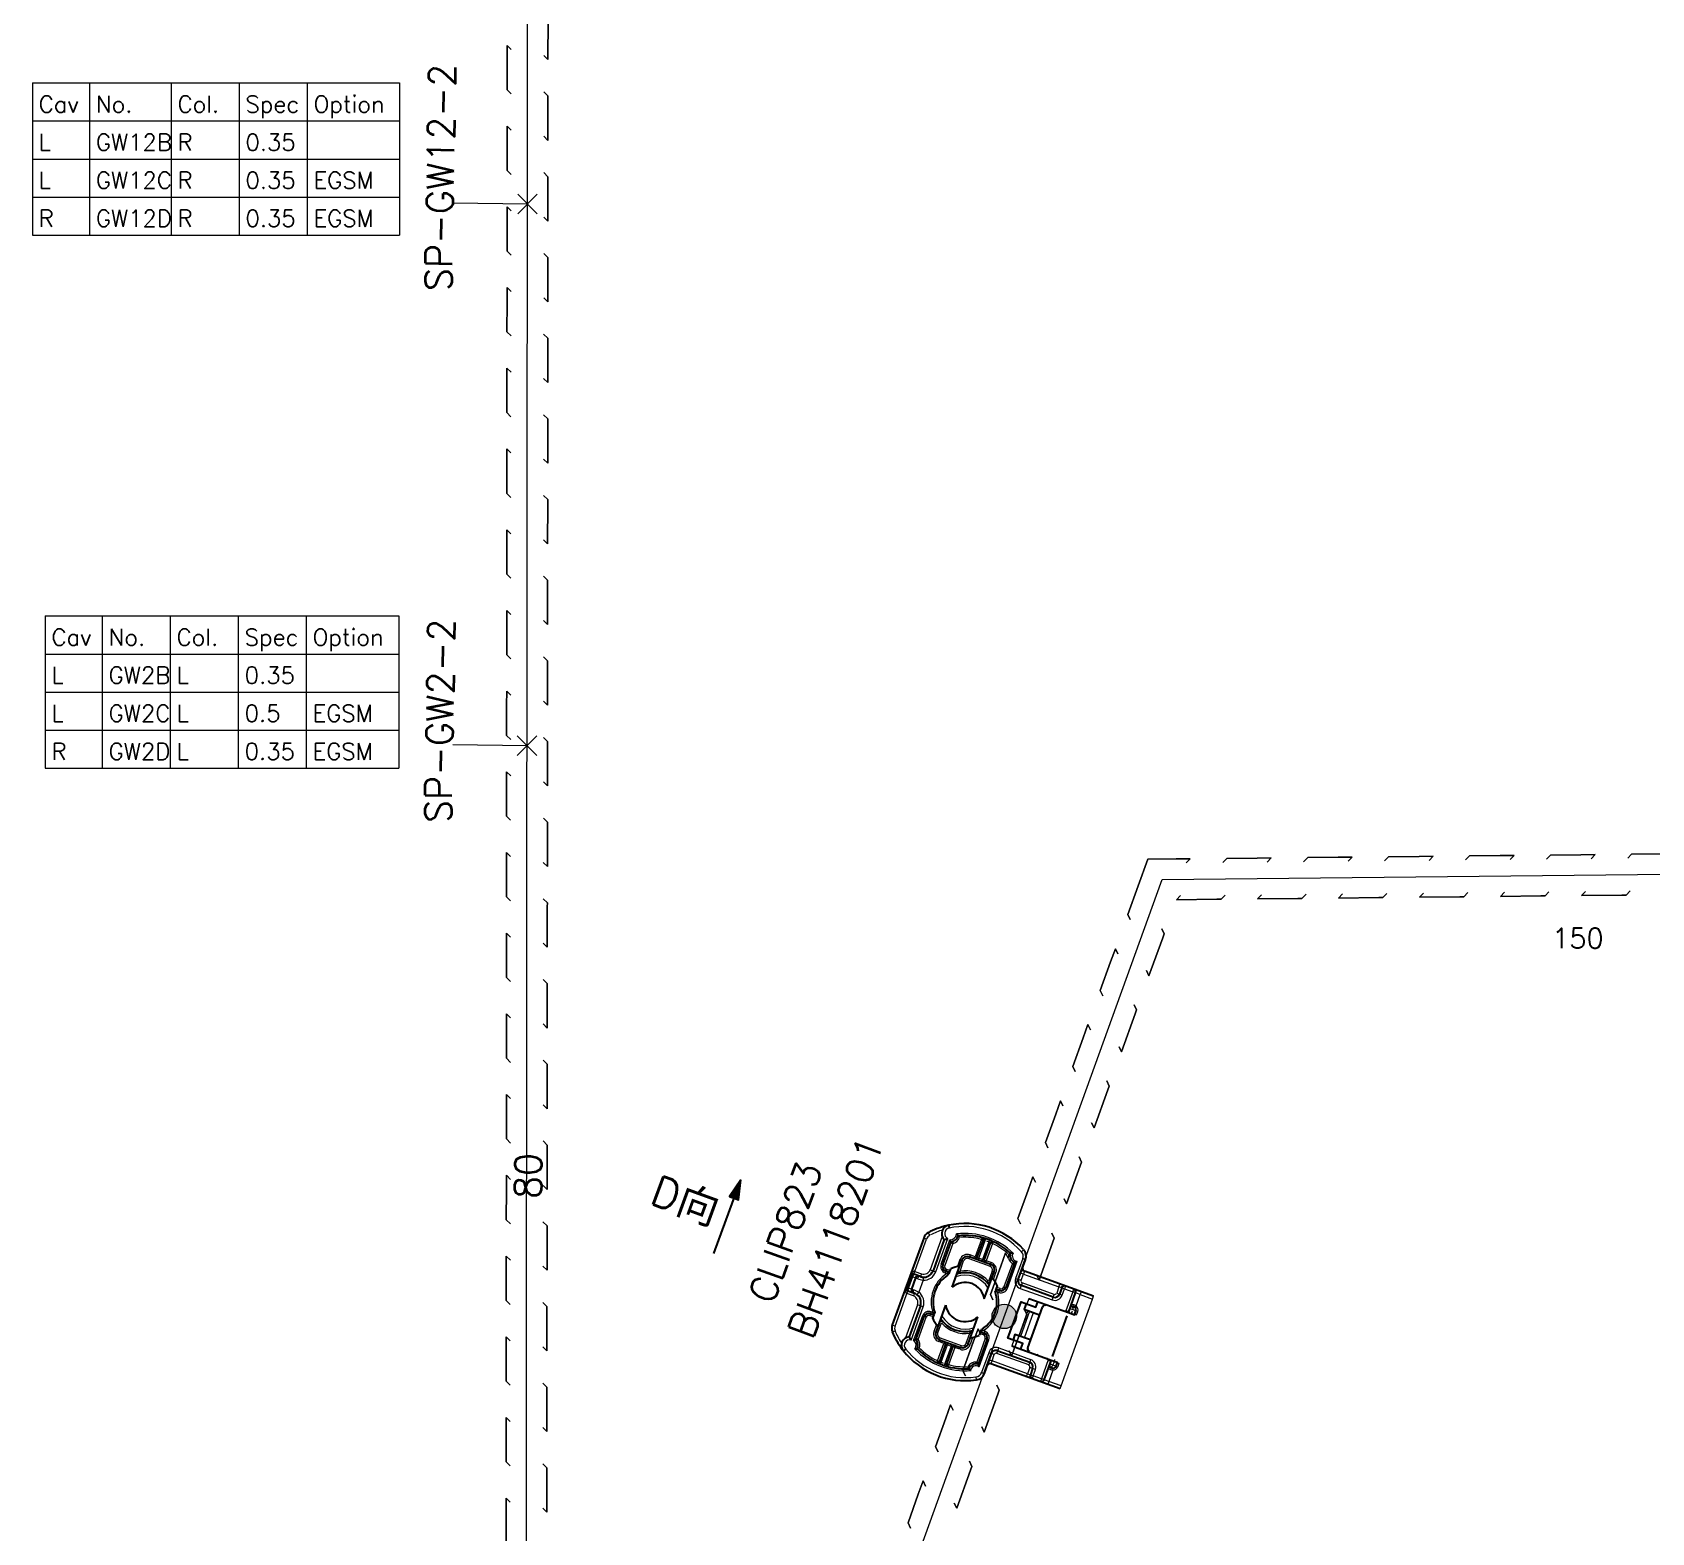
# Model space of a CAD drawing. Header units: millimetres. Extents: x 6 to 3615, y 6 to 858.
# Drawn here: x 900.3 to 1065.6, y 538.6 to 691.8 of the extents above; entities that cross this region are included whole.
import ezdxf

# ---------------------------------------------------------------- set-up
doc = ezdxf.new("R2010")
doc.units = ezdxf.units.MM
doc.styles.add('Simplex_Style', font='simplex_.ttf')

msp = doc.modelspace()

# ---------------------------------------------------------------- hatches: boundary and pattern name
msp.add_hatch(color=0).paths.add_polyline_path([(972.41, 572.54), (972.62, 574.59), (971.47, 572.88)])
h = msp.add_hatch(color=0)
edge = h.paths.add_edge_path()
edge.add_arc((999.54, 560.65), 1.25, 0, 360)
h = msp.add_hatch(color=0)
edge = h.paths.add_edge_path()
edge.add_arc((999.54, 560.65), 1.25, 0, 360)

# ---------------------------------------------------------------- linework, layer by layer
at = {"color": 0, "linetype": 'Continuous', "lineweight": 13, "flags": 128}
for points in [[(950.65, 425.27), (950.89, 724.04)], [(900.29, 686.62), (937.79, 686.62)], [(900.29, 686.62), (900.29, 671.07)], [(900.29, 686.62), (937.79, 686.62)], [(906.12, 686.62), (906.12, 671.07)], [(914.46, 686.62), (914.46, 671.07)], [(921.4, 686.62), (921.4, 671.07)], [(928.35, 686.62), (928.35, 671.07)], [(937.79, 686.62), (937.79, 671.07)], [(900.29, 682.73), (937.79, 682.73)], [(900.29, 678.84), (937.79, 678.84)], [(900.29, 674.96), (937.79, 674.96)], [(949.85, 675.24), (951.85, 673.24)], [(949.85, 673.24), (951.85, 675.24)], [(950.85, 674.24), (943.27, 674.34)], [(900.29, 671.07), (937.79, 671.07)], [(901.59, 632.18), (937.71, 632.18)], [(901.59, 632.18), (901.59, 616.63)], [(901.59, 632.18), (937.71, 632.18)], [(907.42, 632.18), (907.42, 616.63)], [(914.37, 632.18), (914.37, 616.63)], [(921.32, 632.18), (921.32, 616.63)], [(928.26, 632.18), (928.26, 616.63)], [(937.71, 632.18), (937.71, 616.63)], [(901.59, 628.29), (937.71, 628.29)], [(901.59, 624.41), (937.71, 624.41)], [(901.59, 620.52), (937.71, 620.52)], [(950.8, 618.92), (943.22, 619.01)], [(949.8, 619.92), (951.8, 617.92)], [(949.8, 617.92), (951.8, 619.92)], [(901.59, 616.63), (937.71, 616.63)], [(950.65, 425.27), (1015.65, 605.27)], [(1015.65, 605.27), (1099.82, 606.14)], [(991.93, 568.94), (991.78, 569.2)], [(990.29, 564.96), (991.59, 568.55), (991.31, 568.65)], [(993.2, 568.8), (991.98, 565.41), (992.54, 565.21), (993.77, 568.6)], [(994.28, 568.09), (993.46, 565.84), (993.09, 565.97), (993.98, 568.46)], [(997.2, 568.51), (996.56, 566.74), (996.04, 566.93), (995.91, 566.55), (998.08, 565.77), (998.21, 566.15), (997.69, 566.33), (997.62, 566.15)], [(996.49, 566.55), (996.56, 566.74), (996.94, 566.61), (997.58, 568.4), (997.65, 568.59)], [(998.03, 568.45), (997.96, 568.26), (997.31, 566.47), (996.94, 566.61), (996.87, 566.42)], [(997.25, 568.7), (997.2, 568.51), (997.39, 568.44)], [(998.33, 568.1), (997.69, 566.33), (997.31, 566.47), (997.25, 566.28)], [(998.14, 568.17), (998.14, 568.17), (998.14, 568.17), (998.11, 568.19), (997.96, 568.26)], [(1001.51, 567.45), (1001.28, 567.25)], [(995.02, 565.28), (995.39, 566.31), (995.01, 566.45), (994.75, 565.73)], [(1000.36, 566.05), (999.5, 563.66), (999.87, 563.52), (1000.87, 566.29)], [(1001.7, 566.44), (1001.42, 566.55), (1000.69, 564.53), (1001.26, 564.33), (1001.49, 564.96), (1005.12, 563.65), (1005.22, 563.94)], [(989.5, 563.64), (989.66, 563.59), (990.07, 564.72)], [(990.15, 564.69), (989.74, 563.56), (989.66, 563.59)], [(990.26, 565.23), (990.1, 565.11), (989.91, 564.78)], [(990.66, 564.5), (989.91, 564.78)], [(990.29, 564.96), (990.28, 564.96), (990.27, 564.96), (990.26, 564.96), (990.24, 564.95), (990.23, 564.95), (990.22, 564.94), (990.2, 564.93), (990.18, 564.91), (990.17, 564.9), (990.16, 564.88), (990.14, 564.86), (990.13, 564.84), (990.11, 564.82), (990.1, 564.79), (990.09, 564.77), (990.08, 564.75), (990.07, 564.72)], [(990.38, 564.93), (990.36, 564.93), (990.35, 564.93), (990.33, 564.93), (990.32, 564.92), (990.3, 564.92), (990.29, 564.9), (990.27, 564.89), (990.26, 564.88), (990.24, 564.86), (990.23, 564.84), (990.21, 564.82), (990.2, 564.79), (990.19, 564.77), (990.17, 564.74), (990.16, 564.72), (990.15, 564.69)], [(990.4, 565.24), (991.08, 564.99), (990.98, 564.71)], [(991.26, 564.65), (991.25, 564.35), (990.8, 563.12), (990.62, 562.87)], [(990.98, 564.71), (990.96, 564.72), (990.94, 564.72), (990.92, 564.72), (990.89, 564.72), (990.87, 564.71), (990.85, 564.71), (990.83, 564.7), (990.81, 564.69), (990.79, 564.67), (990.77, 564.66), (990.75, 564.64), (990.73, 564.62), (990.71, 564.6), (990.7, 564.58), (990.69, 564.55), (990.67, 564.53), (990.66, 564.5)], [(993.97, 565.33), (993.64, 565.45), (993.51, 565.07), (993.66, 565.02)], [(998.43, 564.4), (998.69, 565.12), (998.31, 565.26), (997.94, 564.22)], [(1004.43, 562.33), (1004.63, 562.9), (1001.38, 564.07), (1001.17, 563.51), (1004.43, 562.33)], [(1001.59, 565.25), (1001.49, 564.96), (1001.2, 565.07)], [(988.1, 559.77), (988.38, 559.66), (989.68, 563.26)], [(989.58, 562.98), (989.53, 563.01), (989.47, 563.11), (989.44, 563.24)], [(990.37, 563.01), (990.26, 562.73), (989.58, 562.98)], [(989.66, 563.59), (989.65, 563.56), (989.64, 563.53), (989.64, 563.5), (989.63, 563.48), (989.63, 563.45), (989.62, 563.42), (989.62, 563.4), (989.63, 563.37), (989.63, 563.35), (989.63, 563.33), (989.64, 563.31), (989.64, 563.3), (989.65, 563.29), (989.66, 563.27), (989.67, 563.27), (989.68, 563.26)], [(989.74, 563.56), (989.73, 563.53), (989.72, 563.5), (989.72, 563.47), (989.71, 563.45), (989.71, 563.42), (989.71, 563.39), (989.7, 563.37), (989.71, 563.34), (989.71, 563.32), (989.71, 563.3), (989.72, 563.28), (989.72, 563.27), (989.73, 563.26), (989.74, 563.25), (989.75, 563.24), (989.76, 563.23)], [(989.74, 563.56), (990.25, 563.37)], [(990.25, 563.37), (990.24, 563.35), (990.24, 563.32), (990.23, 563.29), (990.23, 563.26), (990.23, 563.24), (990.23, 563.21), (990.24, 563.19), (990.24, 563.16), (990.25, 563.14), (990.26, 563.12), (990.27, 563.1), (990.28, 563.08), (990.29, 563.06), (990.31, 563.04), (990.33, 563.03), (990.35, 563.02), (990.37, 563.01)], [(998.82, 563.16), (998.97, 563.1), (999.11, 563.48), (998.78, 563.6)], [(1002.04, 562.48), (1001.84, 561.91)], [(1005.78, 563.73), (1005.68, 563.45), (1005.12, 563.65), (1004.89, 563.02), (1005.45, 562.81), (1005.68, 563.45), (1006.53, 563.14), (1006.63, 563.43)], [(1005.34, 553.55), (1008.54, 562.42)], [(1007.39, 563.15), (1007.28, 562.87), (1006.53, 563.14), (1005.83, 561.21), (1005.81, 561.13)], [(1006.75, 561.56), (1006.87, 561.72), (1007.28, 562.87), (1008.54, 562.42), (1008.64, 562.7)], [(990.02, 558.23), (991.25, 561.63), (990.68, 561.83), (989.46, 558.45)], [(990.74, 558.3), (991.56, 560.56), (991.18, 560.69), (990.28, 558.21)], [(992.23, 561.06), (992.08, 561.12), (991.94, 560.74), (992.27, 560.62)], [(1001.94, 561.24), (1001.01, 558.67)], [(1002.12, 561.18), (1001.19, 558.61)], [(1001.6, 558.46), (1002.53, 561.03)], [(1005.12, 561.31), (1005.14, 561.37)], [(1005.61, 561.2), (1005.59, 561.14)], [(1006.12, 561.01), (1006.26, 561.43), (1006.24, 561.44)], [(1006.26, 561.43), (1006.38, 561.61), (1006.45, 561.65), (1006.47, 561.66)], [(1006.92, 560.82), (1007.04, 561.15), (1006.26, 561.43)], [(1006.64, 561.82), (1006.4, 561.91)], [(1006.43, 561), (1006.4, 560.91)], [(1006.54, 561.33), (1006.55, 561.36), (1006.56, 561.38), (1006.56, 561.41), (1006.56, 561.44), (1006.56, 561.47), (1006.56, 561.5), (1006.55, 561.53), (1006.55, 561.55), (1006.54, 561.58), (1006.52, 561.6), (1006.51, 561.62), (1006.49, 561.64), (1006.47, 561.66)], [(1006.53, 560.8), (1006.56, 560.86)], [(1006.64, 561.82), (1006.63, 561.81), (1006.63, 561.79), (1006.63, 561.77), (1006.62, 561.75), (1006.62, 561.73), (1006.62, 561.71), (1006.62, 561.7), (1006.62, 561.68), (1006.62, 561.67), (1006.63, 561.65), (1006.63, 561.64), (1006.64, 561.63), (1006.64, 561.62), (1006.65, 561.61), (1006.66, 561.6), (1006.67, 561.6)], [(988.39, 559.16), (988.11, 559.04)], [(992.62, 559.82), (992.36, 559.1), (992.74, 558.96), (993.11, 560)], [(996.3, 558.49), (996.04, 557.77), (995.66, 557.9), (996.03, 558.94)], [(997.39, 559.2), (997.55, 559.14), (997.41, 558.76), (997.08, 558.88)], [(992.91, 556.05), (992.72, 556.12), (993.36, 557.88), (993.74, 557.75), (993.81, 557.93)], [(993.43, 558.07), (993.36, 557.88), (992.84, 558.07), (992.98, 558.45), (995.15, 557.66), (995.01, 557.29), (994.49, 557.47), (993.85, 555.71)], [(993.02, 555.77), (993.09, 555.96), (993.74, 557.75), (994.11, 557.61), (994.18, 557.8)], [(994.56, 557.66), (994.49, 557.47), (994.11, 557.61), (993.47, 555.82), (993.41, 555.63)], [(996.97, 555.48), (997.97, 558.24), (997.59, 558.38), (996.73, 555.98)], [(1002.13, 555.97), (1002.03, 555.69), (998.77, 556.86), (998.98, 557.43), (1002.23, 556.25), (1002.13, 555.97)], [(1000.51, 558.23), (1000.3, 557.65)], [(992.72, 556.12), (992.64, 555.93)], [(998, 556.2), (998.29, 556.1), (998.52, 556.74), (997.95, 556.94), (997.22, 554.93), (997.51, 554.83)], [(1001.81, 554.51), (1001.92, 554.79), (1002.48, 554.59), (1002.71, 555.22), (1002.15, 555.43), (1001.92, 554.79), (998.29, 556.1), (998.18, 555.82)], [(1004.06, 556.3), (1004.03, 556.21), (1003.33, 554.28), (1002.48, 554.59), (1002.38, 554.3)], [(1003.4, 556.54), (1003.42, 556.59)], [(1003.89, 556.42), (1003.87, 556.37)], [(1004.37, 556.18), (1004.22, 555.77), (1004.19, 555.78)], [(1004.22, 555.77), (1004.2, 555.56), (1004.22, 555.48), (1004.24, 555.46)], [(1005.11, 555.82), (1004.99, 555.49), (1004.22, 555.77)], [(1004.24, 555.46), (1004.26, 555.46), (1004.29, 555.47), (1004.31, 555.47), (1004.34, 555.48), (1004.36, 555.5), (1004.38, 555.51), (1004.4, 555.53), (1004.43, 555.55), (1004.44, 555.57), (1004.46, 555.59), (1004.48, 555.62), (1004.49, 555.64), (1004.5, 555.67)], [(1004.65, 556.08), (1004.62, 556)], [(1004.81, 556.03), (1004.83, 556.08)], [(996.71, 554.18), (996.67, 554.47)], [(1004.51, 555.36), (1004.5, 555.16), (1004.08, 554.01), (1003.33, 554.28), (1003.23, 554)], [(1005.24, 553.27), (1005.34, 553.55), (1004.08, 554.01), (1003.98, 553.73)], [(1004.02, 555.31), (1004.26, 555.23)], [(1004.42, 555.38), (1004.41, 555.38), (1004.4, 555.38), (1004.39, 555.38), (1004.38, 555.38), (1004.37, 555.37), (1004.36, 555.37), (1004.34, 555.36), (1004.33, 555.35), (1004.32, 555.34), (1004.31, 555.32), (1004.3, 555.31), (1004.29, 555.29), (1004.28, 555.28), (1004.27, 555.26), (1004.26, 555.24), (1004.26, 555.23)]]:
    msp.add_lwpolyline(points, dxfattribs=at)
for points in [[(952.94, 688.99), (952.95, 693.11)], [(948.78, 688.99), (948.78, 690.44)], [(948.78, 690.44), (949.19, 690.02)], [(948.77, 685.9), (948.78, 688.99)], [(952.94, 688.99), (952.53, 689.4)], [(948.77, 685.9), (949.19, 685.49)], [(952.94, 685.28), (952.52, 685.7)], [(952.94, 684.87), (952.94, 685.28)], [(952.94, 680.75), (952.94, 684.87)], [(948.77, 680.75), (948.77, 682.2)], [(948.77, 682.2), (949.19, 681.78)], [(948.77, 677.66), (948.77, 680.75)], [(952.94, 680.75), (952.52, 681.16)], [(948.77, 677.66), (949.18, 677.25)], [(952.93, 677.04), (952.52, 677.45)], [(952.93, 676.63), (952.93, 677.04)], [(952.93, 672.51), (952.93, 676.63)], [(948.76, 672.51), (948.76, 673.95)], [(948.76, 673.95), (949.18, 673.54)], [(948.76, 669.42), (948.76, 672.51)], [(952.93, 672.51), (952.51, 672.92)], [(948.76, 669.42), (949.18, 669.01)], [(952.93, 668.8), (952.51, 669.21)], [(952.92, 664.27), (952.93, 668.39)], [(952.93, 668.39), (952.93, 668.8)], [(948.76, 664.27), (948.76, 665.71)], [(948.76, 665.71), (949.17, 665.3)], [(948.75, 661.18), (948.76, 664.27)], [(952.92, 664.27), (952.51, 664.68)], [(948.75, 661.18), (949.17, 660.77)], [(952.92, 660.56), (952.5, 660.97)], [(952.92, 660.15), (952.92, 660.56)], [(952.92, 656.03), (952.92, 660.15)], [(948.75, 656.03), (948.75, 657.47)], [(948.75, 657.47), (949.17, 657.06)], [(948.75, 652.94), (948.75, 656.03)], [(952.92, 656.03), (952.5, 656.44)], [(948.75, 652.94), (949.16, 652.53)], [(952.91, 652.32), (952.5, 652.73)], [(952.91, 651.9), (952.91, 652.32)], [(952.91, 647.78), (952.91, 651.9)], [(948.74, 647.79), (948.75, 649.23)], [(948.75, 649.23), (949.16, 648.82)], [(952.91, 647.78), (952.49, 648.2)], [(948.74, 644.7), (948.74, 647.79)], [(948.74, 644.7), (949.16, 644.28)], [(952.91, 644.08), (952.49, 644.49)], [(952.9, 639.54), (952.91, 643.66)], [(952.91, 643.66), (952.91, 644.08)], [(948.74, 639.55), (948.74, 640.99)], [(948.74, 640.99), (949.16, 640.58)], [(952.9, 639.54), (952.49, 639.96)], [(948.74, 636.46), (948.74, 639.55)], [(948.74, 636.46), (949.15, 636.04)], [(952.9, 635.83), (952.49, 636.25)], [(952.9, 635.42), (952.9, 635.83)], [(952.9, 631.3), (952.9, 635.42)], [(948.73, 631.3), (948.73, 632.75)], [(948.73, 632.75), (949.15, 632.33)], [(952.9, 631.3), (952.48, 631.71)], [(948.73, 628.21), (948.73, 631.3)], [(948.73, 628.21), (949.15, 627.8)], [(952.89, 627.59), (952.48, 628)], [(952.89, 627.18), (952.89, 627.59)], [(952.89, 623.06), (952.89, 627.18)], [(948.72, 623.06), (948.73, 624.51)], [(948.73, 624.51), (949.14, 624.09)], [(952.89, 623.06), (952.47, 623.47)], [(948.72, 619.97), (948.72, 623.06)], [(948.72, 619.97), (949.14, 619.56)], [(952.89, 619.35), (952.47, 619.76)], [(952.88, 614.82), (952.89, 618.94)], [(952.89, 618.94), (952.89, 619.35)], [(948.72, 614.82), (948.72, 616.26)], [(948.72, 616.26), (949.14, 615.85)], [(952.88, 614.82), (952.47, 615.23)], [(948.72, 611.73), (948.72, 614.82)], [(948.72, 611.73), (949.13, 611.32)], [(952.88, 611.11), (952.47, 611.52)], [(952.88, 610.7), (952.88, 611.11)], [(952.88, 606.58), (952.88, 610.7)], [(948.71, 606.58), (948.71, 608.02)], [(948.71, 608.02), (949.13, 607.61)], [(952.88, 606.58), (952.46, 606.99)], [(1013.2, 604.61), (1014.18, 607.33)], [(1014.18, 607.33), (1017.08, 607.36)], [(1017.08, 607.36), (1018.52, 607.38)], [(1018.52, 607.38), (1018.11, 606.96)], [(1022.25, 607.42), (1021.84, 607)], [(1022.25, 607.42), (1025.35, 607.45)], [(1025.35, 607.45), (1026.8, 607.47)], [(1026.8, 607.47), (1026.39, 607.04)], [(1030.52, 607.5), (1030.11, 607.08)], [(1030.52, 607.5), (1033.62, 607.54)], [(1033.62, 607.54), (1035.07, 607.55)], [(1035.07, 607.55), (1034.66, 607.13)], [(1038.79, 607.59), (1038.38, 607.17)], [(1038.79, 607.59), (1041.89, 607.62)], [(1041.89, 607.62), (1043.34, 607.64)], [(1043.34, 607.64), (1042.93, 607.22)], [(1047.06, 607.68), (1046.65, 607.26)], [(1047.06, 607.68), (1050.16, 607.71)], [(1050.16, 607.71), (1051.61, 607.72)], [(1051.61, 607.72), (1051.2, 607.3)], [(1055.33, 607.76), (1054.92, 607.34)], [(1055.33, 607.76), (1058.43, 607.8)], [(1058.43, 607.8), (1059.88, 607.81)], [(1059.88, 607.81), (1059.47, 607.39)], [(1063.6, 607.85), (1063.2, 607.43)], [(1063.6, 607.85), (1066.71, 607.88)], [(948.71, 603.49), (948.71, 606.58)], [(1012.15, 601.7), (1013.2, 604.61)], [(1017.12, 603.2), (1017.53, 603.62)], [(1021.67, 603.24), (1022.08, 603.67)], [(1025.39, 603.28), (1025.8, 603.7)], [(1029.94, 603.33), (1030.35, 603.75)], [(1033.66, 603.37), (1034.07, 603.79)], [(1038.21, 603.42), (1038.62, 603.84)], [(1041.93, 603.46), (1042.34, 603.88)], [(1046.48, 603.5), (1046.89, 603.92)], [(1050.21, 603.54), (1050.62, 603.96)], [(1050.21, 603.54), (1054.34, 603.59)], [(1054.34, 603.59), (1054.76, 603.59)], [(1054.76, 603.59), (1055.16, 604.01)], [(1058.48, 603.63), (1058.89, 604.05)], [(1058.48, 603.63), (1062.61, 603.67)], [(1062.61, 603.67), (1063.03, 603.68)], [(1063.03, 603.68), (1063.44, 604.1)], [(948.71, 603.49), (949.13, 603.08)], [(952.88, 602.87), (952.46, 603.28)], [(952.87, 602.46), (952.88, 602.87)], [(952.87, 598.34), (952.87, 602.46)], [(1017.12, 603.2), (1021.26, 603.24)], [(1017.12, 603.2), (1017.12, 603.2)], [(1017.12, 603.2), (1017.12, 603.2)], [(1021.26, 603.24), (1021.67, 603.24)], [(1025.39, 603.28), (1029.53, 603.33)], [(1029.53, 603.33), (1029.94, 603.33)], [(1033.66, 603.37), (1037.8, 603.41)], [(1037.8, 603.41), (1038.21, 603.42)], [(1041.93, 603.46), (1046.07, 603.5)], [(1046.07, 603.5), (1046.48, 603.5)], [(1012.15, 601.7), (1012.4, 601.17)], [(948.7, 598.34), (948.71, 599.78)], [(948.71, 599.78), (949.12, 599.37)], [(952.87, 598.34), (952.46, 598.75)], [(1014.31, 595.43), (1015.72, 599.31)], [(1015.86, 599.7), (1015.61, 600.23)], [(1015.72, 599.31), (1015.86, 599.7)], [(948.7, 595.25), (948.7, 598.34)], [(1010.4, 596.85), (1010.89, 598.2)], [(1010.89, 598.2), (1011.14, 597.68)], [(1009.34, 593.93), (1010.4, 596.85)], [(1014.31, 595.43), (1014.06, 595.96)], [(948.7, 595.25), (949.12, 594.84)], [(952.87, 594.63), (952.45, 595.04)], [(952.87, 594.21), (952.87, 594.63)], [(952.87, 590.09), (952.87, 594.21)], [(1009.34, 593.93), (1009.6, 593.4)], [(1013.05, 591.94), (1012.8, 592.47)], [(948.7, 590.1), (948.7, 591.54)], [(948.7, 591.54), (949.12, 591.13)], [(952.87, 590.09), (952.45, 590.51)], [(1007.59, 589.08), (1008.08, 590.44)], [(1008.08, 590.44), (1008.33, 589.91)], [(1011.51, 587.66), (1012.91, 591.55)], [(1012.91, 591.55), (1013.05, 591.94)], [(948.7, 587.01), (948.7, 590.1)], [(1006.54, 586.17), (1007.59, 589.08)], [(948.7, 587.01), (949.11, 586.59)], [(1011.51, 587.66), (1011.26, 588.19)], [(952.86, 586.39), (952.45, 586.8)], [(952.86, 585.97), (952.86, 586.39)], [(952.86, 581.85), (952.86, 585.97)], [(1006.54, 586.17), (1006.79, 585.64)], [(1008.71, 579.9), (1010.11, 583.78)], [(1010.25, 584.17), (1010, 584.7)], [(1010.11, 583.78), (1010.25, 584.17)], [(948.69, 581.86), (948.69, 583.3)], [(948.69, 583.3), (949.11, 582.89)], [(952.86, 581.85), (952.44, 582.26)], [(1004.79, 581.31), (1005.28, 582.67)], [(1005.28, 582.67), (1005.53, 582.14)], [(948.69, 578.77), (948.69, 581.86)], [(1003.73, 578.4), (1004.79, 581.31)], [(1008.71, 579.9), (1008.45, 580.43)], [(948.69, 578.77), (949.11, 578.35)], [(952.86, 578.14), (952.44, 578.56)], [(952.85, 573.61), (952.86, 577.73)], [(952.86, 577.73), (952.86, 578.14)], [(1003.73, 578.4), (1003.99, 577.87)], [(1005.9, 572.13), (1007.3, 576.01)], [(1007.44, 576.4), (1007.19, 576.93)], [(1007.3, 576.01), (1007.44, 576.4)], [(948.69, 573.61), (948.69, 575.06)], [(948.69, 575.06), (949.1, 574.64)], [(952.85, 573.61), (952.44, 574.02)], [(1001.98, 573.54), (1002.47, 574.9)], [(1002.47, 574.9), (1002.72, 574.37)], [(948.68, 570.52), (948.69, 573.61)], [(1000.93, 570.63), (1001.98, 573.54)], [(1005.9, 572.13), (1005.65, 572.66)], [(948.68, 570.52), (949.1, 570.11)], [(1000.93, 570.63), (1001.18, 570.1)], [(952.85, 569.9), (952.43, 570.31)], [(952.85, 569.49), (952.85, 569.9)], [(952.85, 565.37), (952.85, 569.49)], [(1004.64, 568.63), (1004.39, 569.16)], [(1003.1, 564.36), (1004.5, 568.25)], [(1004.5, 568.25), (1004.64, 568.63)], [(948.68, 565.37), (948.68, 566.81)], [(948.68, 566.81), (949.1, 566.4)], [(952.85, 565.37), (952.43, 565.78)], [(998.12, 562.87), (999.18, 565.78)], [(999.18, 565.78), (999.67, 567.14)], [(999.67, 567.14), (999.92, 566.61)], [(948.68, 562.28), (948.68, 565.37)], [(1003.1, 564.36), (1002.84, 564.89)], [(948.68, 562.28), (949.09, 561.87)], [(998.12, 562.87), (998.38, 562.34)], [(952.84, 561.66), (952.43, 562.07)], [(952.84, 561.25), (952.84, 561.66)], [(952.84, 557.13), (952.84, 561.25)], [(1001.83, 560.87), (1001.58, 561.4)], [(1001.69, 560.48), (1001.83, 560.87)], [(996.37, 558.01), (996.86, 559.37)], [(996.86, 559.37), (997.11, 558.84)], [(1000.29, 556.6), (1001.69, 560.48)], [(948.67, 557.13), (948.67, 558.57)], [(948.67, 558.57), (949.09, 558.16)], [(952.84, 557.13), (952.42, 557.54)], [(995.32, 555.1), (996.37, 558.01)], [(948.67, 554.04), (948.67, 557.13)], [(1000.29, 556.6), (1000.04, 557.13)], [(948.67, 554.04), (949.09, 553.63)], [(995.32, 555.1), (995.57, 554.57)], [(952.84, 553.42), (952.42, 553.83)], [(952.83, 548.89), (952.84, 553.01)], [(952.84, 553.01), (952.84, 553.42)], [(997.49, 548.83), (998.89, 552.71)], [(999.03, 553.1), (998.78, 553.63)], [(998.89, 552.71), (999.03, 553.1)], [(993.57, 550.24), (994.06, 551.6)], [(994.06, 551.6), (994.31, 551.07)], [(948.67, 548.89), (948.67, 550.33)], [(948.67, 550.33), (949.08, 549.92)], [(952.83, 548.89), (952.42, 549.3)], [(992.52, 547.33), (993.57, 550.24)], [(997.49, 548.83), (997.23, 549.36)], [(948.66, 545.8), (948.67, 548.89)], [(992.52, 547.33), (992.77, 546.8)], [(948.66, 545.8), (949.08, 545.39)], [(996.22, 545.33), (995.97, 545.86)], [(952.83, 545.18), (952.41, 545.59)], [(952.83, 544.77), (952.83, 545.18)], [(952.83, 540.64), (952.83, 544.77)], [(994.68, 541.06), (996.08, 544.95)], [(996.08, 544.95), (996.22, 545.33)], [(989.71, 539.56), (990.76, 542.48)], [(990.76, 542.48), (991.25, 543.84)], [(991.25, 543.84), (991.5, 543.31)], [(948.66, 540.65), (948.66, 542.09)], [(948.66, 542.09), (949.08, 541.68)], [(952.83, 540.64), (952.41, 541.06)], [(994.68, 541.06), (994.43, 541.59)], [(948.66, 537.56), (948.66, 540.65)], [(989.71, 539.56), (989.96, 539.03)]]:
    msp.add_lwpolyline(points, close=True, dxfattribs=at)
at = {"color": 0, "linetype": 'Continuous', "lineweight": 30, "flags": 128}
for points in [[(969.89, 567.07), (972.62, 574.59)], [(993.93, 569.66), (993.88, 569.96)], [(991.31, 568.65), (988.1, 559.77)], [(993.41, 568.49), (992.26, 565.31)], [(993.27, 565.91), (994.13, 568.27)], [(997.39, 568.44), (996.75, 566.68)], [(997.5, 566.4), (998.14, 568.17)], [(998.14, 568.17), (998.14, 568.18)], [(998.33, 568.1), (998.25, 568.29)], [(994.21, 563.62), (995.2, 566.38)], [(998.14, 565.96), (995.97, 566.74)], [(1000.66, 566.17), (1000.61, 566.15), (999.69, 563.59)], [(1000.97, 564.43), (1001.7, 566.44)], [(990.47, 564.57), (990.07, 563.44)], [(990.98, 564.71), (990.29, 564.96)], [(994.03, 565.49), (993.9, 565.14), (993.58, 565.26)], [(993.9, 565.14), (993.87, 565.04), (993.66, 565.02)], [(993.81, 564.88), (993.87, 565.04)], [(997.5, 562.43), (998.5, 565.19)], [(1008.64, 562.7), (1001.59, 565.25)], [(989.68, 563.26), (990.37, 563.01)], [(998.67, 563.31), (998.62, 563.14)], [(998.82, 563.16), (998.67, 563.31), (998.71, 563.41)], [(999.04, 563.29), (998.71, 563.41), (998.84, 563.76)], [(1004.53, 562.61), (1001.28, 563.79)], [(1002.04, 562.48), (1006.09, 561.03), (1006.12, 561.11)], [(1005.4, 563.55), (1005.17, 562.92)], [(1005.83, 561.21), (1006.12, 561.11), (1006.81, 563.04)], [(990.97, 561.73), (989.82, 558.55)], [(990.51, 558.27), (991.37, 560.63)], [(992.01, 560.93), (992.34, 560.81), (992.38, 560.91)], [(992.34, 560.81), (992.21, 560.46)], [(992.43, 561.08), (992.38, 560.91), (992.23, 561.06)], [(993.55, 561.79), (992.55, 559.03)], [(995.85, 557.84), (996.84, 560.6)], [(1001.23, 557.32), (1001.44, 557.89), (999.91, 558.44), (1001.25, 562.13), (1002.77, 561.58), (1002.97, 562.15)], [(1001.76, 561.94), (1001.56, 561.38), (1003.14, 560.81)], [(1001.93, 557.45), (1003.43, 561.6)], [(1005.91, 560.7), (1004.42, 556.55)], [(1004.67, 561.54), (1004.65, 561.48)], [(1006.06, 560.97), (1006.09, 561.03), (1006.7, 560.8), (1006.85, 561.22)], [(1006.67, 561.6), (1006.53, 561.65)], [(1006.92, 560.82), (1006.73, 560.89)], [(997.02, 558.73), (997.18, 559.18)], [(997.15, 559.07), (997.48, 558.95)], [(997.39, 559.2), (997.18, 559.18), (997.24, 559.34)], [(989.47, 557.32), (989.25, 557.12)], [(992.91, 558.26), (995.08, 557.47)], [(993.55, 557.81), (992.91, 556.05)], [(993.67, 555.78), (994.3, 557.54)], [(997.78, 558.31), (996.86, 555.76), (996.88, 555.7)], [(1000.3, 557.65), (1004.34, 556.19), (1004.36, 556.25)], [(1002.21, 558.24), (1000.63, 558.81), (1000.43, 558.25)], [(993.85, 555.71), (993.67, 555.61)], [(997.51, 554.83), (998.23, 556.84)], [(998.18, 555.82), (1005.24, 553.27)], [(998.87, 557.14), (1002.13, 555.97)], [(1002.95, 556.77), (1002.93, 556.71)], [(1003.61, 554.18), (1004.31, 556.11)], [(1004.03, 556.21), (1004.31, 556.11), (1004.34, 556.19), (1004.95, 555.97), (1004.8, 555.56)], [(1004.92, 555.89), (1005.11, 555.82)], [(1002.43, 555.33), (1002.2, 554.69)], [(1004.28, 555.43), (1004.42, 555.38)]]:
    msp.add_lwpolyline(points, dxfattribs=at)
msp.add_lwpolyline([(972.62, 574.59), (971.47, 572.88), (972.41, 572.54)], close=True, dxfattribs=at)
at = {"color": 0, "linetype": 'Continuous', "lineweight": 13}
msp.add_circle((999.54, 560.65), 1.25, dxfattribs=at)
msp.add_circle((999.54, 560.65), 1.25, dxfattribs=at)
at = {"color": 0, "linetype": 'Continuous', "lineweight": 30}
for centre, radius, start, end in [((992.27, 568.3), 1.02, 118.1448, 159.1448), ((995.5, 562.18), 7.95, 103.1448, 118.1448), ((994, 569.11), 0.854, 98.1448, -133.8552), ((995.53, 562.1), 8.03, 42.1448, 102.1448), ((994, 569.11), 0.854, -81.8552, -15.8552), ((993.67, 567.97), 1.47, 38.1448, 47.1448), ((995.53, 562.1), 6.82, 47.1448, 96.1448), ((992.44, 566.87), 3.13, 36.1448, 40.1448), ((992.8, 571.03), 2.61, -75.8552, -67.8552), ((996.8, 570.42), 3.44, -145.8552, -141.8552), ((997.7, 571.19), 4.61, -140.8552, -137.8552), ((997.19, 568.51), 0.206, -18.8552, 69.1448), ((997, 566.34), 2.13, 74.1448, 80.1448), ((998.34, 568.09), 0.216, 82.1448, 157.1448), ((1000.75, 566.78), 1.01, -19.8552, 42.1448), ((993.74, 565.73), 0.497, 160.1448, -109.8552), ((995.53, 562.12), 3.69, 98.1448, 113.1448), ((995.77, 566.17), 0.604, 70.1448, 159.1448), ((996.56, 566.75), 0.206, -108.8552, -20.8552), ((997.7, 566.34), 0.206, 161.1448, -110.8552), ((997.94, 565.39), 0.604, -19.8552, 69.1448), ((1001.54, 562.17), 5.09, 105.1448, 107.1448), ((1000.9, 566.84), 0.753, 161.1448, -112.8552), ((1000.75, 564.77), 2.38, 97.1448, 103.1448), ((999.79, 567.95), 1.98, -73.8552, -65.8552), ((1000.18, 567.3), 1.23, -66.8552, -55.8552), ((1001.69, 565.53), 0.302, 161.1448, -109.8552), ((990.19, 564.67), 0.302, 71.1448, 160.1448), ((990.76, 564.47), 0.302, 71.1448, 160.1448), ((991.47, 566.25), 1.61, -107.8552, -101.8552), ((991.32, 565.65), 1, -98.8552, -19.8552), ((995.52, 562.11), 3.26, 122.1448, -160.8552), ((995.53, 562.11), 2, 9.1448, 131.1448), ((998.71, 560.75), 5.84, 129.1448, 133.1448), ((995.53, 562.11), 3, 34.1448, 105.1448), ((983.44, 561.79), 14.7, 8.1448, 9.1448), ((995.43, 562.05), 3.81, 26.1448, 41.1448), ((1001.44, 564.26), 0.497, 160.1448, -109.8552), ((990.41, 563.3), 0.977, 159.1448, -175.8552), ((989.79, 563.54), 0.302, 161.1448, -109.8552), ((990.35, 563.34), 0.302, 161.1448, -109.8552), ((989.77, 561.51), 1.61, 62.1448, 68.1448), ((990.03, 562.07), 1, -19.8552, 59.1448), ((995.53, 562.11), 3.26, -57.8552, 19.1448), ((999.21, 563.76), 0.497, -109.8552, -19.8552), ((1004.7, 563.08), 0.497, -109.8552, -19.8552), ((1005.68, 563.45), 0.302, 71.1448, 160.1448), ((1006.53, 563.14), 0.302, -18.8552, 70.1448), ((991.84, 560.46), 0.497, 70.1448, 160.1448), ((995.53, 562.11), 2, -170.8552, -48.8552), ((1003.71, 561.49), 0.302, 71.1448, 160.1448), ((1006.6, 561.84), 0.206, 161.1448, -110.8552), ((1006.56, 561.32), 0.302, -18.8552, 70.1448), ((989.06, 559.43), 1.02, 160.1448, -158.8552), ((995.46, 562.07), 7.95, -157.8552, -142.8552), ((995.62, 562.17), 3.81, -153.8552, -138.8552), ((993.12, 558.83), 0.604, 160.1448, -110.8552), ((996.63, 560.78), 3.6, -174.8552, -168.8552), ((995.52, 562.1), 3, -145.8552, -74.8552), ((986.56, 570.18), 14.69, -49.8552, -48.8552), ((997.31, 558.48), 0.497, -19.8552, 70.1448), ((989.88, 557.7), 0.854, 94.1448, -137.8552), ((987.76, 557.01), 2.57, 28.1448, 36.1448), ((991.2, 554.9), 3.44, 102.1448, 106.1448), ((990.35, 558.78), 1.47, -86.8552, -77.8552), ((989.88, 557.7), 0.852, -24.8552, 41.1448), ((991.33, 553.9), 4.44, 97.1448, 100.1448), ((995.53, 562.11), 6.82, -135.8552, -86.8552), ((988.98, 565.8), 8.62, -78.8552, -77.8552), ((993.35, 557.88), 0.206, -18.8552, 69.1448), ((994.5, 557.47), 0.206, 71.1448, 159.1448), ((995.28, 558.04), 0.604, -109.8552, -20.8552), ((995.52, 562.1), 3.69, -81.8552, -66.8552), ((1002.22, 557.35), 0.302, 161.1448, -109.8552), ((995.53, 562.12), 8.03, -141.8552, -81.8552), ((992.72, 556.12), 0.201, -114.8552, -19.8552), ((993.64, 557.26), 1.42, -120.8552, -112.8552), ((994.1, 557.72), 2, -108.8552, -102.8552), ((993.87, 555.71), 0.216, 164.1448, -120.8552), ((996.64, 555.04), 0.753, 73.1448, 159.1448), ((995.08, 554.89), 1.98, 26.1448, 34.1448), ((995.2, 554.94), 1.85, 17.1448, 24.1448), ((998.08, 555.53), 0.302, 71.1448, 160.1448), ((998.03, 555.6), 0.221, 118.1448, 139.1448), ((998.7, 556.68), 0.497, 70.1448, 160.1448), ((1001.96, 555.5), 0.497, -19.8552, 70.1448), ((1002.11, 559.62), 7.53, -146.8552, -144.8552), ((997.53, 556.45), 1.96, -143.8552, -136.8552), ((996.56, 555.17), 1.01, -81.8552, -19.8552), ((1002.49, 554.59), 0.302, 161.1448, -109.8552), ((1003.33, 554.29), 0.302, -108.8552, -19.8552), ((1004.21, 555.24), 0.206, 71.1448, 159.1448), ((1004.52, 555.66), 0.302, -108.8552, -19.8552)]:
    msp.add_arc(centre, radius, start, end, dxfattribs=at)
at = {"color": 0, "linetype": 'Continuous', "lineweight": 13}
for centre, radius, start, end in [((992.26, 568.3), 0.711, 118.1448, 159.1448), ((995.51, 562.16), 7.66, 107.1448, 117.1448), ((994, 569.11), 0.555, 97.1448, -113.8552), ((995.52, 562.1), 7.73, 42.1448, 102.1448), ((994, 569.11), 0.651, -91.8552, -3.8552), ((995.53, 562.11), 7.01, 45.1448, 97.1448), ((993.99, 569.11), 1.06, -74.8552, -22.8552), ((995.53, 562.17), 6.56, 75.1448, 94.1448), ((995.77, 562.88), 5.8, 67.1448, 70.1448), ((995.57, 562.16), 6.54, 48.1448, 65.1448), ((1000.77, 566.79), 0.695, -19.8552, 43.1448), ((993.75, 565.74), 0.703, 160.1448, -109.8552), ((993.75, 565.74), 0.302, 161.1448, -109.8552), ((995.77, 566.18), 0.799, 70.1448, 160.1448), ((995.77, 566.18), 0.401, 70.1448, 160.1448), ((997.94, 565.39), 0.401, -19.8552, 70.1448), ((997.94, 565.39), 0.799, -19.8552, 70.1448), ((1000.9, 566.83), 0.953, 169.1448, -124.8552), ((1000.9, 566.83), 0.549, 148.1448, -93.8552), ((990.34, 565.02), 0.232, 77.1448, 111.1448), ((991.82, 567.73), 3.43, -109.8552, -99.8552), ((991.32, 565.66), 0.703, -109.8552, -19.8552), ((991.32, 565.65), 1.3, -92.8552, -19.8552), ((995.53, 562.11), 3.46, 123.1448, -161.8552), ((995.53, 562.11), 2.76, 31.1448, 110.1448), ((995.52, 562.1), 3.21, 41.1448, 99.1448), ((1001.44, 564.26), 0.799, 160.1448, -109.8552), ((1001.45, 564.26), 0.206, 161.1448, -110.8552), ((989.12, 560.26), 3.31, 60.1448, 70.1448), ((990.02, 562.07), 0.703, -19.8552, 70.1448), ((990.03, 562.07), 1.3, -19.8552, 53.1448), ((995.53, 562.11), 3.46, -56.8552, 18.1448), ((999.21, 563.76), 0.703, -109.8552, -19.8552), ((999.21, 563.76), 0.302, -108.8552, -19.8552), ((1004.7, 563.08), 0.799, -109.8552, -19.8552), ((1004.69, 563.09), 0.206, -108.8552, -20.8552), ((991.84, 560.45), 0.703, 70.1448, 160.1448), ((991.84, 560.45), 0.302, 71.1448, 160.1448), ((995.53, 562.11), 2.76, -148.8552, -69.8552), ((1006.58, 561.82), 0.198, 160.1448, -122.8552), ((1001.24, 563.03), 5.57, -20.8552, -18.8552), ((1006.49, 561.56), 0.0964, 68.1448, 100.1448), ((1006.17, 560.51), 1.4, 60.1448, 70.1448), ((1006.56, 561.32), 0.508, -19.8552, 52.1448), ((989.05, 559.43), 0.711, 160.1448, -158.8552), ((995.72, 562.2), 7.94, -157.8552, -147.8552), ((993.11, 558.82), 0.799, 160.1448, -109.8552), ((993.11, 558.82), 0.401, 160.1448, -109.8552), ((995.53, 562.11), 3.21, -138.8552, -80.8552), ((997.3, 558.48), 0.703, -19.8552, 70.1448), ((989.88, 557.7), 0.555, 75.1448, -135.8552), ((995.53, 562.12), 7.73, -141.8552, -81.8552), ((989.88, 557.7), 0.651, -35.8552, 52.1448), ((995.53, 562.1), 7.01, -136.8552, -84.8552), ((989.87, 557.7), 1.06, -16.8552, 35.1448), ((995.47, 562.02), 6.51, -134.8552, -115.8552), ((995.29, 558.04), 0.799, -109.8552, -19.8552), ((995.28, 558.04), 0.401, -109.8552, -19.8552), ((997.3, 558.48), 0.302, -18.8552, 70.1448), ((998.7, 556.68), 0.799, 70.1448, 160.1448), ((995.28, 561.34), 5.8, -112.8552, -109.8552), ((995.52, 562.04), 6.54, -104.8552, -87.8552), ((996.64, 555.04), 0.953, 85.1448, 151.1448), ((996.64, 555.04), 0.552, 53.1448, 171.1448), ((998.71, 556.67), 0.206, 71.1448, 159.1448), ((1001.95, 555.49), 0.206, -18.8552, 69.1448), ((1001.96, 555.5), 0.799, -19.8552, 70.1448), ((995.11, 559.33), 10.09, -20.8552, -17.8552), ((996.57, 555.16), 0.695, -81.8552, -18.8552), ((1004.22, 555.26), 0.198, 83.1448, 160.1448), ((1004.31, 555.52), 0.0964, -139.8552, -107.8552), ((1004.73, 556.54), 1.4, -109.8552, -99.8552), ((1004.52, 555.67), 0.508, -91.8552, -19.8552)]:
    msp.add_arc(centre, radius, start, end, dxfattribs=at)

# ---------------------------------------------------------------- texts
at = {"color": 0, "linetype": 'Continuous', "style": 'Simplex_Style'}
for s, height, rotation, p in [('SP-GW12-2', 2.734, -271, (943.11, 665.34)), ('SP-GW2-2', 2.734, -271, (943.08, 611.02)), ('BH4118201', 2.734, -290, (979.94, 558.2)), ('80', 2.734, -271, (952.24, 572.63)), ('CLIP823', 2.734, -290, (975.92, 561.79)), ('D向', 3.076, -20, (963.2, 572.24))]:
    msp.add_text(s, height=height, rotation=rotation, dxfattribs=at).set_placement(p)
for s, height, p in [('Cav', 1.709, (900.94, 683.59)), ('No.', 1.709, (906.77, 683.59)), ('Col.', 1.709, (915.11, 683.59)), ('Spec', 1.709, (922.05, 683.59)), ('Option', 1.709, (929, 683.59)), ('L', 1.71, (900.94, 679.7)), ('GW12B', 1.709, (906.77, 679.7)), ('R', 1.71, (915.11, 679.7)), ('0.35', 1.709, (922.05, 679.7)), ('L', 1.71, (900.94, 675.82)), ('GW12C', 1.709, (906.77, 675.82)), ('R', 1.71, (915.11, 675.82)), ('0.35', 1.709, (922.05, 675.82)), ('EGSM', 1.709, (929, 675.82)), ('R', 1.71, (900.94, 671.93)), ('GW12D', 1.709, (906.77, 671.93)), ('R', 1.71, (915.11, 671.93)), ('0.35', 1.709, (922.05, 671.93)), ('EGSM', 1.709, (929, 671.93)), ('Cav', 1.709, (902.24, 629.15)), ('No.', 1.709, (908.08, 629.15)), ('Col.', 1.709, (915.02, 629.15)), ('Spec', 1.709, (921.97, 629.15)), ('Option', 1.709, (928.91, 629.15)), ('L', 1.71, (902.24, 625.27)), ('GW2B', 1.709, (908.08, 625.27)), ('L', 1.71, (915.02, 625.27)), ('0.35', 1.709, (921.97, 625.27)), ('L', 1.71, (902.24, 621.38)), ('GW2C', 1.709, (908.08, 621.38)), ('L', 1.71, (915.02, 621.38)), ('0.5', 1.709, (921.97, 621.38)), ('EGSM', 1.709, (928.91, 621.38)), ('R', 1.71, (902.24, 617.49)), ('GW2D', 1.709, (908.08, 617.49)), ('L', 1.71, (915.02, 617.49)), ('0.35', 1.709, (921.97, 617.49)), ('EGSM', 1.709, (928.91, 617.49)), ('150', 2.051, (1055.48, 598.24))]:
    msp.add_text(s, height=height, dxfattribs=at).set_placement(p)

doc.saveas('drawing.dxf')
